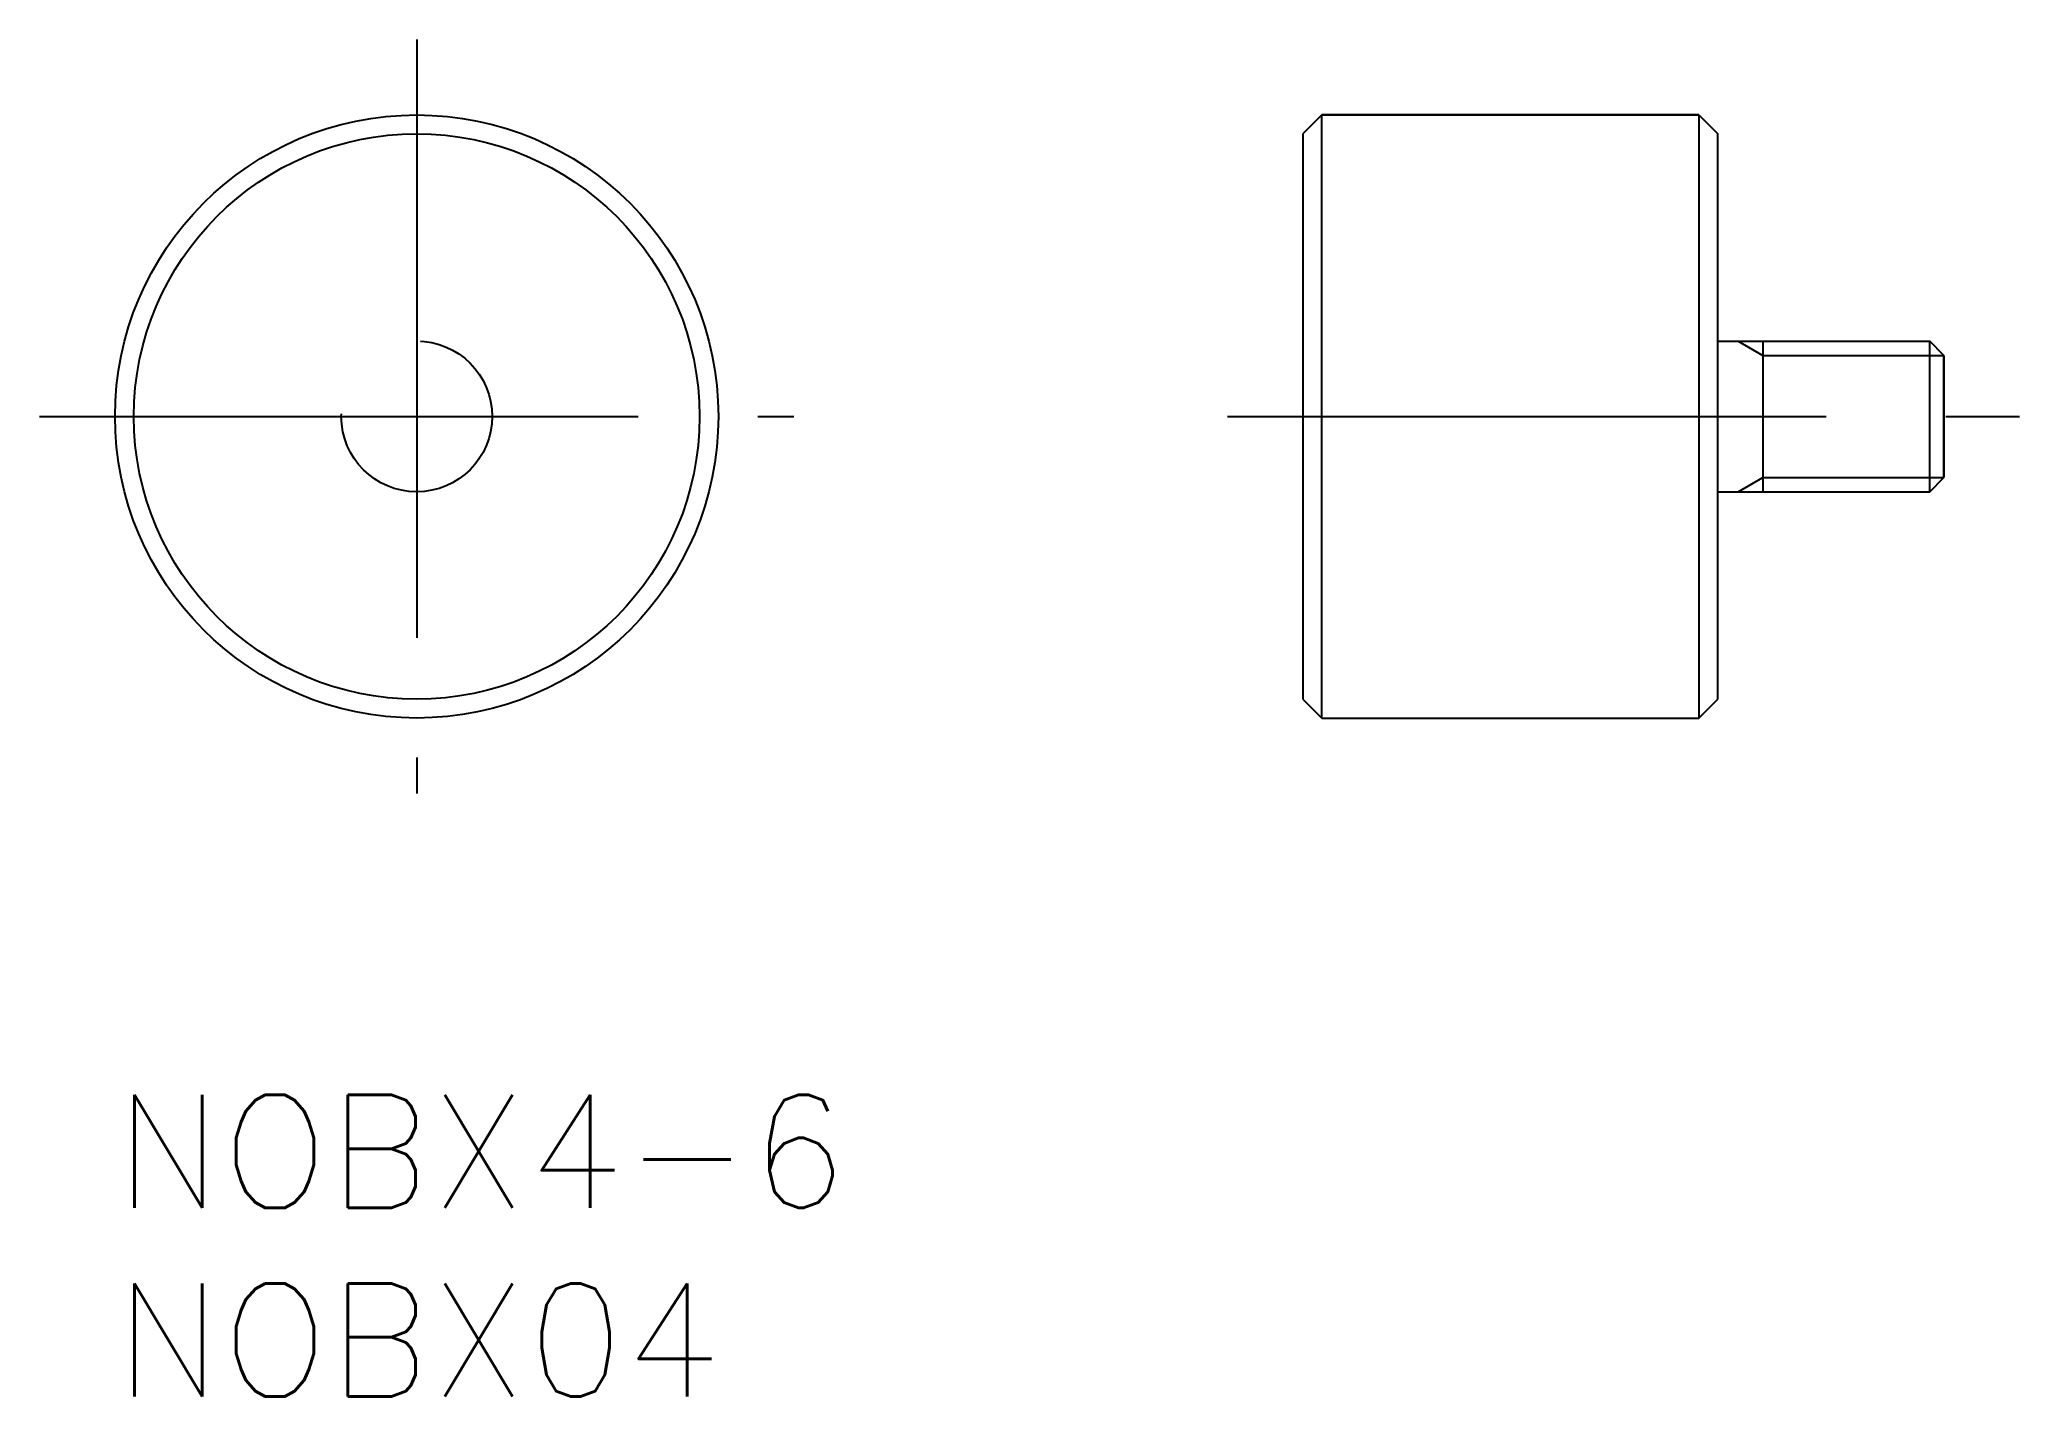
# Model space of a CAD drawing. Extents: x -2 to 50.5, y -8 to 28.
import ezdxf

# ---------------------------------------------------------------- set-up
doc = ezdxf.new("R2010")
doc.units = 0
doc.header["$LTSCALE"] = 0.5
doc.linetypes.add('CENTER', pattern=[50.8, 31.75, -6.35, 6.35, -6.35])
doc.linetypes.add('DASHED', pattern=[19.05, 12.7, -6.35])
doc.layers.get('0').update_dxf_attribs({"linetype": 'CONTINUOUS'})
for name, color, linetype in [('MSM_CENTER', 1, 'CENTER'), ('MSM_CONTINUOUS', 7, 'CONTINUOUS'), ('MSM_DASHED', 4, 'DASHED'), ('MSM_NARROW', 5, 'CONTINUOUS'), ('MSM_PART_NUMBER', 7, 'CONTINUOUS')]:
    doc.layers.add(name, color=color, linetype=linetype)
doc.styles.get("Standard").update_dxf_attribs({"font": 'txt.shx', "height": 3, "bigfont": 'bigfont.shx'})

# ---------------------------------------------------------------- blocks, each defined once
blk = doc.blocks.new('*U8')
at = {"layer": 'MSM_PART_NUMBER'}
blk.add_text('NOBX4-6', height=3, dxfattribs=at).set_placement((0, -3))
blk = doc.blocks.new('*U9')
at = {"layer": 'MSM_PART_NUMBER'}
blk.add_text('NOBX04', height=3, dxfattribs=at).set_placement((0, -8))

msp = doc.modelspace()

# ---------------------------------------------------------------- linework, layer by layer
at = {"color": 7, "linetype": 'CONTINUOUS'}
for p, q in [((32, 26), (31.5, 25.5)), ((32, 26), (42, 26)), ((42, 26), (32, 26)), ((32, 10), (32, 26)), ((42, 26), (42.5, 25.5)), ((42, 26), (42, 10)), ((31.5, 25.5), (31.5, 10.5)), ((42.5, 10.5), (42.5, 25.5)), ((31.5, 10.5), (32, 10)), ((42, 10), (42.5, 10.5)), ((32, 10), (42, 10)), ((32, 10), (42, 10))]:
    msp.add_line(p, q, dxfattribs=at)
for radius in [8, 7.5]:
    msp.add_circle((8, 18), radius, dxfattribs=at)
at = {"layer": 'MSM_CENTER', "color": 1, "linetype": 'CENTER'}
for p, q in [((8, 28), (8, 8)), ((-2, 18), (18, 18)), ((29.5, 18), (50.5, 18))]:
    msp.add_line(p, q, dxfattribs=at)
at = {"layer": 'MSM_CONTINUOUS'}
for p, q in [((42.5, 20), (48.121, 20)), ((43.7, 20), (43.7, 16)), ((48.121, 16), (48.121, 20)), ((48.5, 19.621), (48.121, 20)), ((48.5, 16.379), (48.5, 19.621)), ((48.5, 19.621), (48.5, 16.379)), ((48.121, 16), (48.5, 16.379)), ((42.5, 16), (48.121, 16))]:
    msp.add_line(p, q, dxfattribs=at)
at = {"layer": 'MSM_DASHED'}
msp.add_circle((8, 18), 2, dxfattribs=at)
at = {"layer": 'MSM_NARROW'}
for p, q in [((43.044, 20), (43.7, 19.621)), ((43.7, 19.621), (48.5, 19.621)), ((43.044, 16), (43.7, 16.379)), ((43.7, 16.379), (48.5, 16.379))]:
    msp.add_line(p, q, dxfattribs=at)

# ---------------------------------------------------------------- block references
at = {"layer": 'MSM_CONTINUOUS'}
for name in ['*U8', '*U9']:
    msp.add_blockref(name, (0, 0), dxfattribs=at)

doc.saveas('drawing.dxf')
